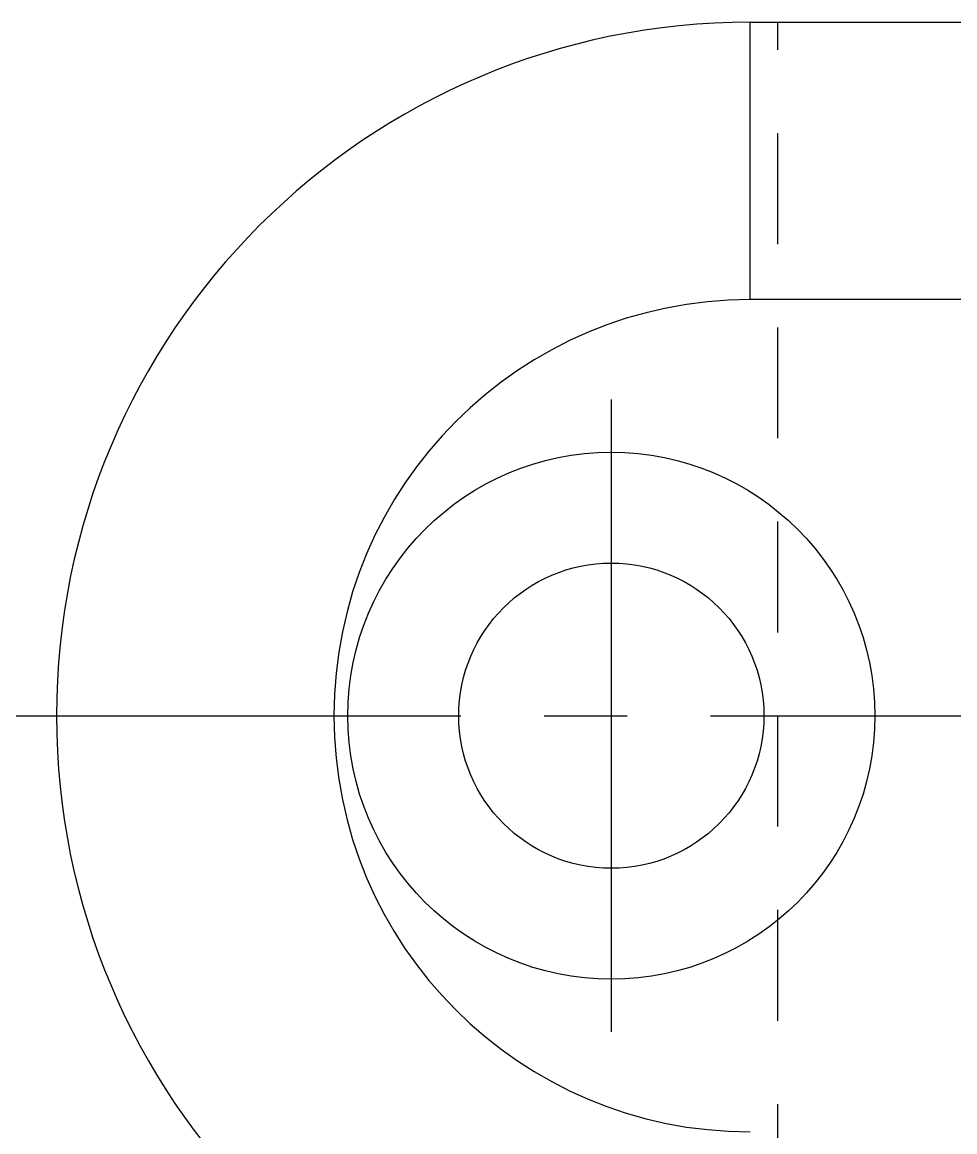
# Model space of a CAD drawing. Extents: x 118 to 448, y 15 to 277.
# Drawn here: x 361.53 to 378.34, y 169.53 to 189.53 of the extents above; entities that cross this region are included whole.
import ezdxf

# ---------------------------------------------------------------- set-up
doc = ezdxf.new("R2010")
doc.units = 0
doc.linetypes.add('CENTER', pattern=[17.5, 13, -1.5, 1.5, -1.5])
doc.linetypes.add('DASHED', pattern=[3.5, 2, -1.5])
doc.layers.get('0').update_dxf_attribs({"linetype": 'CONTINUOUS'})
doc.layers.add('CENTER', color=1, linetype='CENTER')

msp = doc.modelspace()

# ---------------------------------------------------------------- linework, layer by layer
at = {"color": 7, "linetype": 'CONTINUOUS'}
for p, q in [((374.649, 184.526), (374.649, 189.526)), ((374.649, 189.526), (390, 189.526)), ((382.846, 184.526), (374.649, 184.526))]:
    msp.add_line(p, q, dxfattribs=at)
at = {"color": 3, "linetype": 'DASHED'}
msp.add_line((375.149, 164.526), (375.149, 189.526), dxfattribs=at)
at = {"color": 7, "linetype": 'CONTINUOUS'}
for radius in [4.75, 2.75]:
    msp.add_circle((372.149, 177.026), radius, dxfattribs=at)
for radius in [12.5, 7.5]:
    msp.add_arc((374.649, 177.026), radius, 90, 270, dxfattribs=at)
at = {"layer": 'CENTER', "color": 1, "linetype": 'CENTER'}
for p, q in [((372.149, 182.726), (372.149, 171.326)), ((338.937, 177.026), (434.043, 177.026))]:
    msp.add_line(p, q, dxfattribs=at)

doc.saveas('drawing.dxf')
